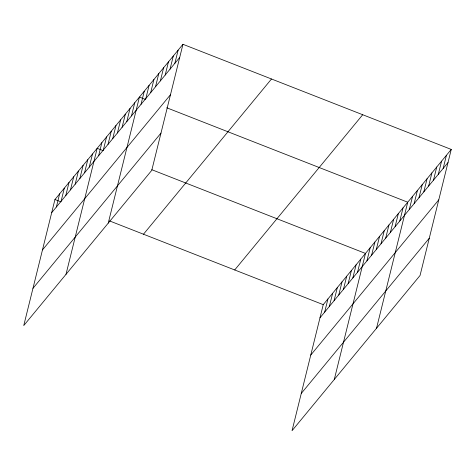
<?xml version="1.0" encoding="UTF-8"?>
<svg xmlns="http://www.w3.org/2000/svg" width="475" height="475" viewBox="0 0 475 475"><rect width="100%" height="100%" fill="white"/><g stroke="black" fill="none" stroke-linecap="round" stroke-linejoin="round"><path stroke-width="0.71" d="M182.958 44.294L54.946 199.524L23.75 325.571L151.762 170.347L182.958 44.294L451.25 149.429L420.054 275.476L292.042 430.706L323.238 304.653L451.25 149.429M56.382 206.981L59.636 193.83M61.079 201.287L64.333 188.142M65.77 195.593L69.023 182.447M70.466 189.905L73.72 176.759M75.157 184.211L78.411 171.065M79.853 178.523L83.107 165.371M84.544 172.829L87.798 159.683M89.241 167.135L92.494 153.989M65.995 274.348L97.185 148.301L103.176 150.646M98.628 155.752L101.882 142.607M103.324 150.064L106.572 136.913M108.015 144.37L111.269 131.225M112.712 138.682L115.965 125.531M117.402 132.988L120.656 119.843M122.099 127.294L125.353 114.148M126.789 121.606L130.043 108.454M131.486 115.912L134.74 102.766M108.241 223.119L139.43 97.072L145.421 99.423M141.016 104.357L144.269 91.212M145.849 98.491L149.102 85.346M150.688 92.631L153.942 79.479M155.521 86.765L158.775 73.619M160.36 80.898L163.614 67.753M165.193 75.038L168.447 61.887M170.032 69.172L173.286 56.026M174.865 63.306L178.119 50.16M324.68 312.111L327.934 298.965M329.371 306.423L332.625 293.271M334.067 300.728L337.321 287.583M338.758 295.034L342.012 281.889M343.455 289.346L346.708 276.195M348.145 283.652L351.399 270.507M352.842 277.964L356.096 264.812M357.532 272.27L360.786 259.124M334.287 379.478L365.483 253.43L151.774 169.688M366.92 260.888L370.173 247.736M371.616 255.194L374.87 242.048M376.307 249.506L379.561 236.354M381.003 243.812L384.257 230.666M385.7 238.118L388.954 224.972M390.391 232.429L393.644 219.284M395.087 226.735L398.341 213.59M399.778 221.047L403.032 207.896M376.532 328.255L407.728 202.208L166.725 107.772M409.308 209.487L412.561 196.341M414.147 203.627L417.4 190.475M418.98 197.76L422.233 184.615M423.819 191.9L427.072 178.748M428.652 186.034L431.906 172.888M433.491 180.167L436.745 167.022M438.324 174.307L441.578 161.156M443.163 168.441L446.417 155.295M51.692 212.669L179.704 57.445M42.471 249.927L170.483 94.703M32.971 288.313L160.983 133.089M143.48 234.217L271.492 78.992M234.703 269.96L362.71 114.736M319.984 317.805L447.996 162.575M310.763 355.062L438.775 199.833M301.263 393.448L429.275 238.218M54.946 199.524L60.937 201.869M109.529 220.911L323.238 304.653"/></g></svg>
